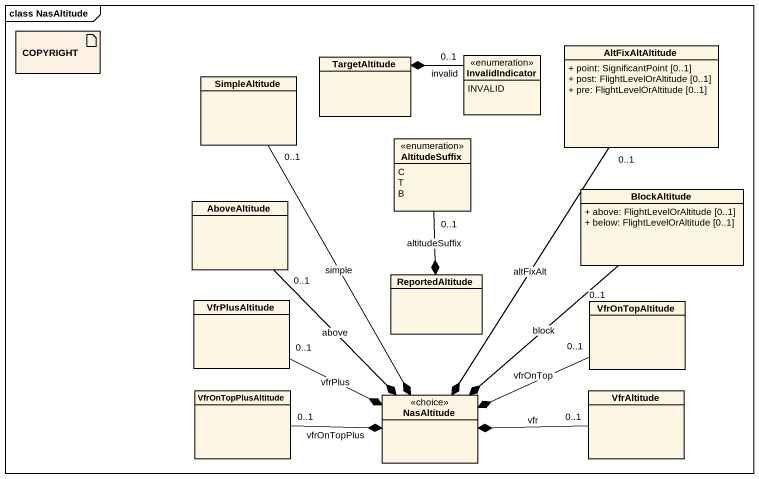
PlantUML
@startuml
mainframe class NasAltitude
allowmixing
hide circle
hide empty members
skinparam classAttributeIconSize 0
artifact COPYRIGHT #FCF2E3
class SimpleAltitude
class TargetAltitude
enum InvalidIndicator {
  INVALID
}
class AltFixAltAltitude {
  + point: SignificantPoint [0..1]
  + post: FlightLevelOrAltitude [0..1]
  + pre: FlightLevelOrAltitude [0..1]
}
enum AltitudeSuffix {
  C
  T
  B
}
class BlockAltitude {
  + above: FlightLevelOrAltitude [0..1]
  + below: FlightLevelOrAltitude [0..1]
}
class AboveAltitude
class ReportedAltitude
class VfrPlusAltitude
class VfrOnTopAltitude
class VfrOnTopPlusAltitude
class VfrAltitude
class NasAltitude <<choice>>
TargetAltitude *-right- "0..1" InvalidIndicator : invalid
ReportedAltitude *-up- "0..1" AltitudeSuffix : altitudeSuffix
NasAltitude *-up- "0..1" SimpleAltitude : simple
NasAltitude *-up- "0..1" AltFixAltAltitude : altFixAlt
NasAltitude *-up- "0..1" BlockAltitude : block
NasAltitude *-up- "0..1" AboveAltitude : above
NasAltitude *-left- "0..1" VfrPlusAltitude : vfrPlus
NasAltitude *-right- "0..1" VfrOnTopAltitude : vfrOnTop
NasAltitude *-left- "0..1" VfrOnTopPlusAltitude : vfrOnTopPlus
NasAltitude *-right- "0..1" VfrAltitude : vfr
@enduml
